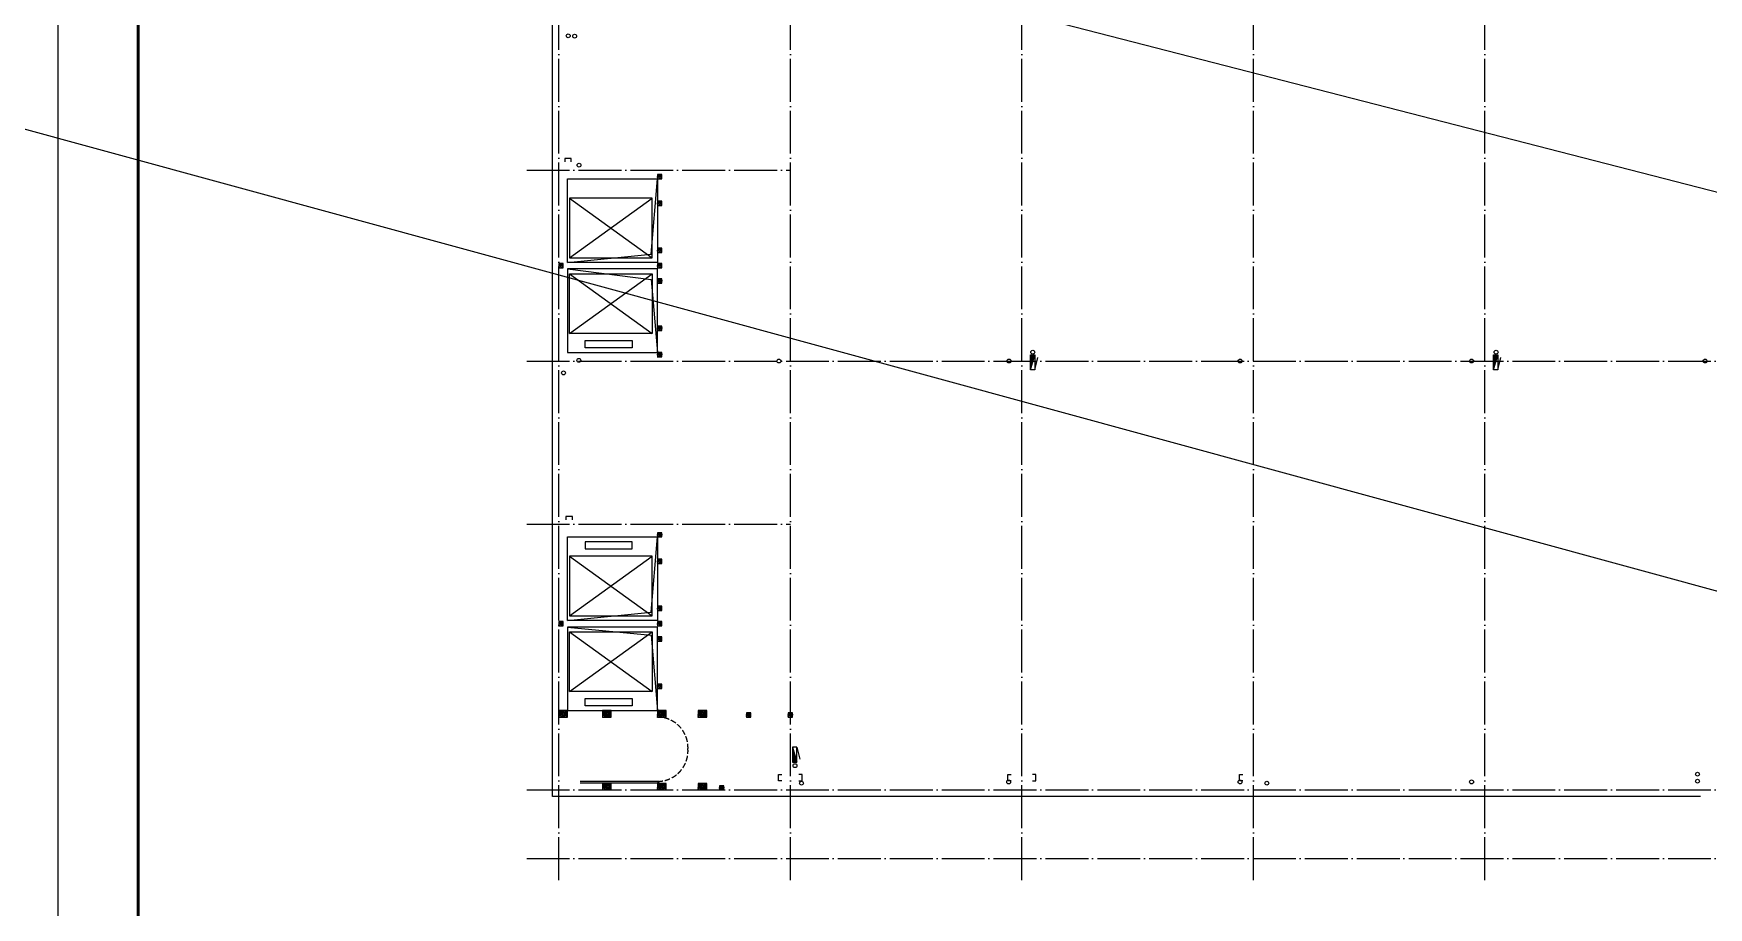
# Model space of a CAD drawing. Extents: x 6843040 to 15500510, y -6507076 to -4940511.
# Drawn here: x 8849120 to 8927249, y -5555982 to -5515223 of the extents above; entities that cross this region are included whole.
import ezdxf

# ---------------------------------------------------------------- set-up
doc = ezdxf.new("R2010")
doc.units = 0
doc.header["$LTSCALE"] = 1000
doc.header["$MEASUREMENT"] = 0
doc.linetypes.add('DASH', pattern=[0.35, 0.25, -0.1])
doc.linetypes.add('DOTE', pattern=[2.42, 2, -0.2, 0.02, -0.2])
for name, color, linetype in [('COLUMN', 10, 'Continuous'), ('DOTE', 8, 'DOTE'), ('E_LINE_4', 5, 'Continuous'), ('E_LINE_6', 11, 'Continuous'), ('EQUIP_消火栓', 7, 'Continuous'), ('EVTR', 2, 'Continuous'), ('FLOOR', 9, 'Continuous'), ('plan-1', 40, 'Continuous'), ('PUB_HATCH', 8, 'Continuous'), ('PUB_TITLE', 4, 'Continuous'), ('S_SURFACE', 6, 'Continuous'), ('STAIR', 2, 'Continuous'), ('VPIPE-消防', 1, 'Continuous'), ('VPIPE-雨水', 4, 'Continuous')]:
    doc.layers.add(name, color=color, linetype=linetype)
doc.layers.add('DIM_MODI', color=6, linetype='Continuous', plot=False)

# ---------------------------------------------------------------- blocks, each defined once
blk = doc.blocks.new('6层构造柱0911')
at = {"layer": 'PUB_HATCH'}
h = blk.add_hatch(dxfattribs=at)
h.set_pattern_fill('钢筋混凝土', color=256, scale=25, angle=90, style=0)
h.set_pattern_definition([(134.999998, (-1437775.3, 570144.783), (-44.194175, -44.194172), []), (140, (-1437775.3, 570144.78), (15.68804, 179.315045), [18.75, -206.25]), (85, (-1437775.3, 570144.78), (-188.048035, -34.68783), [15, -165]), (190.4514, (-1437774, 570159.73), (-172.35988, 144.62735), [15.93505, -175.28553]), (136.1842, (-1437825.3, 570144.78), (41.37976, 266.81026), [28.125, -309.375]), (186.6356, (-1437821.85, 570167.02), (-243.52946, 233.66568), [23.90257, -262.92825]), (81.1842, (-1437825.3, 570144.78), (-243.52964, 233.6655), [22.5, -247.5]), (111, (-1437812.8, 570169.78), (100.65473, 149.22676), [18.75, -206.25]), (56, (-1437812.8, 570169.78), (-181.28751, 60.82884), [15, -165]), (161.4514, (-1437804.41, 570182.22), (-80.63262, 210.05566), [15.93505, -175.28553]), (127.499998, (-1437775.3, 570144.78), (-83.223463, 3.039967), [0, -163, 0, -167.5, 0, -165.625]), (97.499998, (-1437775.3, 570144.78), (-98.602926, 65.767388), [0, -95.5, 0, -159.25, 0, -63.125]), (57.499998, (-1437775.3, 570089.03), (5.638722, 133.455609), [0, -62.5, 0, -195, 0, -258.75]), (47.499998, (-1437775.3, 570064.03), (-25.02624, 145.796543), [0, -81.25, 0, -129.5, 0, -183.75])])
edge = h.paths.add_edge_path()
edge.add_line((-1131359, 837626), (-1131559, 837626))
edge.add_line((-1131359, 837626), (-1131359, 837826))
edge.add_line((-1131359, 837826), (-1131559, 837826))
edge.add_line((-1131559, 837826), (-1131559, 837626))
h = blk.add_hatch(dxfattribs=at)
h.set_pattern_fill('钢筋混凝土', color=256, scale=25, angle=90, style=0)
h.set_pattern_definition([(134.999998, (-1437775.3, 568909.783), (-44.194175, -44.194172), []), (140, (-1437775.3, 568909.78), (15.68804, 179.315045), [18.75, -206.25]), (85, (-1437775.3, 568909.78), (-188.048035, -34.68783), [15, -165]), (190.4514, (-1437774, 568924.73), (-172.35988, 144.62735), [15.93505, -175.28553]), (136.1842, (-1437825.3, 568909.78), (41.37976, 266.81026), [28.125, -309.375]), (186.6356, (-1437821.85, 568932.02), (-243.52946, 233.66568), [23.90257, -262.92825]), (81.1842, (-1437825.3, 568909.78), (-243.52964, 233.6655), [22.5, -247.5]), (111, (-1437812.8, 568934.78), (100.65473, 149.22676), [18.75, -206.25]), (56, (-1437812.8, 568934.78), (-181.28751, 60.82884), [15, -165]), (161.4514, (-1437804.41, 568947.22), (-80.63262, 210.05566), [15.93505, -175.28553]), (127.499998, (-1437775.3, 568909.78), (-83.223463, 3.039967), [0, -163, 0, -167.5, 0, -165.625]), (97.499998, (-1437775.3, 568909.78), (-98.602926, 65.767388), [0, -95.5, 0, -159.25, 0, -63.125]), (57.499998, (-1437775.3, 568854.03), (5.638722, 133.455609), [0, -62.5, 0, -195, 0, -258.75]), (47.499998, (-1437775.3, 568829.03), (-25.02624, 145.796543), [0, -81.25, 0, -129.5, 0, -183.75])])
edge = h.paths.add_edge_path()
edge.add_line((-1131359, 836391), (-1131559, 836391))
edge.add_line((-1131359, 836391), (-1131359, 836591))
edge.add_line((-1131359, 836591), (-1131559, 836591))
edge.add_line((-1131559, 836591), (-1131559, 836391))
h = blk.add_hatch(dxfattribs=at)
h.set_pattern_fill('钢筋混凝土', color=256, scale=25, angle=90, style=0)
h.set_pattern_definition([(134.999998, (-1442375.3, 565994.783), (-44.194175, -44.194172), []), (140, (-1442375.3, 565994.78), (15.68804, 179.315045), [18.75, -206.25]), (85, (-1442375.3, 565994.78), (-188.048035, -34.68783), [15, -165]), (190.4514, (-1442374, 566009.73), (-172.35988, 144.62735), [15.93505, -175.28553]), (136.1842, (-1442425.3, 565994.78), (41.37976, 266.81026), [28.125, -309.375]), (186.6356, (-1442421.85, 566017.02), (-243.52946, 233.66568), [23.90257, -262.92825]), (81.1842, (-1442425.3, 565994.78), (-243.52964, 233.6655), [22.5, -247.5]), (111, (-1442412.8, 566019.78), (100.65473, 149.22676), [18.75, -206.25]), (56, (-1442412.8, 566019.78), (-181.28751, 60.82884), [15, -165]), (161.4514, (-1442404.41, 566032.22), (-80.63262, 210.05566), [15.93505, -175.28553]), (127.499998, (-1442375.3, 565994.78), (-83.223463, 3.039967), [0, -163, 0, -167.5, 0, -165.625]), (97.499998, (-1442375.3, 565994.78), (-98.602926, 65.767388), [0, -95.5, 0, -159.25, 0, -63.125]), (57.499998, (-1442375.3, 565939.03), (5.638722, 133.455609), [0, -62.5, 0, -195, 0, -258.75]), (47.499998, (-1442375.3, 565914.03), (-25.02624, 145.796543), [0, -81.25, 0, -129.5, 0, -183.75])])
edge = h.paths.add_edge_path()
edge.add_line((-1135959, 833476), (-1136159, 833476))
edge.add_line((-1135959, 833476), (-1135959, 833676))
edge.add_line((-1135959, 833676), (-1136159, 833676))
edge.add_line((-1136159, 833676), (-1136159, 833476))
h = blk.add_hatch(dxfattribs=at)
h.set_pattern_fill('钢筋混凝土', color=256, scale=25, angle=90, style=0)
h.set_pattern_definition([(134.999998, (-1437775.3, 566709.783), (-44.194175, -44.194172), []), (140, (-1437775.3, 566709.78), (15.68804, 179.315045), [18.75, -206.25]), (85, (-1437775.3, 566709.78), (-188.048035, -34.68783), [15, -165]), (190.4514, (-1437774, 566724.73), (-172.35988, 144.62735), [15.93505, -175.28553]), (136.1842, (-1437825.3, 566709.78), (41.37976, 266.81026), [28.125, -309.375]), (186.6356, (-1437821.85, 566732.02), (-243.52946, 233.66568), [23.90257, -262.92825]), (81.1842, (-1437825.3, 566709.78), (-243.52964, 233.6655), [22.5, -247.5]), (111, (-1437812.8, 566734.78), (100.65473, 149.22676), [18.75, -206.25]), (56, (-1437812.8, 566734.78), (-181.28751, 60.82884), [15, -165]), (161.4514, (-1437804.42, 566747.22), (-80.63262, 210.05566), [15.93505, -175.28553]), (127.499998, (-1437775.3, 566709.78), (-83.223463, 3.039967), [0, -163, 0, -167.5, 0, -165.625]), (97.499998, (-1437775.3, 566709.78), (-98.602926, 65.767388), [0, -95.5, 0, -159.25, 0, -63.125]), (57.499998, (-1437775.3, 566654.03), (5.638722, 133.455609), [0, -62.5, 0, -195, 0, -258.75]), (47.499998, (-1437775.3, 566629.03), (-25.02624, 145.796543), [0, -81.25, 0, -129.5, 0, -183.75])])
edge = h.paths.add_edge_path()
edge.add_line((-1131359, 834191), (-1131559, 834191))
edge.add_line((-1131359, 834191), (-1131359, 834391))
edge.add_line((-1131359, 834391), (-1131559, 834391))
edge.add_line((-1131559, 834391), (-1131559, 834191))
h = blk.add_hatch(dxfattribs=at)
h.set_pattern_fill('钢筋混凝土', color=256, scale=25, angle=90, style=0)
h.set_pattern_definition([(134.999998, (-1437775.3, 565994.783), (-44.194175, -44.194172), []), (140, (-1437775.3, 565994.78), (15.68804, 179.315045), [18.75, -206.25]), (85, (-1437775.3, 565994.78), (-188.048035, -34.68783), [15, -165]), (190.4514, (-1437774, 566009.73), (-172.35988, 144.62735), [15.93505, -175.28553]), (136.1842, (-1437825.3, 565994.78), (41.37976, 266.81026), [28.125, -309.375]), (186.6356, (-1437821.85, 566017.02), (-243.52946, 233.66568), [23.90257, -262.92825]), (81.1842, (-1437825.3, 565994.78), (-243.52964, 233.6655), [22.5, -247.5]), (111, (-1437812.8, 566019.78), (100.65473, 149.22676), [18.75, -206.25]), (56, (-1437812.8, 566019.78), (-181.28751, 60.82884), [15, -165]), (161.4514, (-1437804.41, 566032.22), (-80.63262, 210.05566), [15.93505, -175.28553]), (127.499998, (-1437775.3, 565994.78), (-83.223463, 3.039967), [0, -163, 0, -167.5, 0, -165.625]), (97.499998, (-1437775.3, 565994.78), (-98.602926, 65.767388), [0, -95.5, 0, -159.25, 0, -63.125]), (57.499998, (-1437775.3, 565939.03), (5.638722, 133.455609), [0, -62.5, 0, -195, 0, -258.75]), (47.499998, (-1437775.3, 565914.03), (-25.02624, 145.796543), [0, -81.25, 0, -129.5, 0, -183.75])])
edge = h.paths.add_edge_path()
edge.add_line((-1131359, 833476), (-1131559, 833476))
edge.add_line((-1131359, 833476), (-1131359, 833676))
edge.add_line((-1131359, 833676), (-1131559, 833676))
edge.add_line((-1131559, 833676), (-1131559, 833476))
h = blk.add_hatch(dxfattribs=at)
h.set_pattern_fill('钢筋混凝土', color=256, scale=25, angle=90, style=0)
h.set_pattern_definition([(134.999998, (-1437775.3, 565279.783), (-44.194175, -44.194172), []), (140, (-1437775.3, 565279.78), (15.68804, 179.315045), [18.75, -206.25]), (85, (-1437775.3, 565279.78), (-188.048035, -34.68783), [15, -165]), (190.4514, (-1437774, 565294.73), (-172.35988, 144.62735), [15.93505, -175.28553]), (136.1842, (-1437825.3, 565279.78), (41.37976, 266.81026), [28.125, -309.375]), (186.6356, (-1437821.85, 565302.02), (-243.52946, 233.66568), [23.90257, -262.92825]), (81.1842, (-1437825.3, 565279.78), (-243.52964, 233.6655), [22.5, -247.5]), (111, (-1437812.8, 565304.78), (100.65473, 149.22676), [18.75, -206.25]), (56, (-1437812.8, 565304.78), (-181.28751, 60.82884), [15, -165]), (161.4514, (-1437804.41, 565317.22), (-80.63262, 210.05566), [15.93505, -175.28553]), (127.499998, (-1437775.3, 565279.78), (-83.223463, 3.039967), [0, -163, 0, -167.5, 0, -165.625]), (97.499998, (-1437775.3, 565279.78), (-98.602926, 65.767388), [0, -95.5, 0, -159.25, 0, -63.125]), (57.499998, (-1437775.3, 565224.03), (5.638722, 133.455609), [0, -62.5, 0, -195, 0, -258.75]), (47.499998, (-1437775.3, 565199.03), (-25.02624, 145.796543), [0, -81.25, 0, -129.5, 0, -183.75])])
edge = h.paths.add_edge_path()
edge.add_line((-1131359, 832761), (-1131559, 832761))
edge.add_line((-1131359, 832761), (-1131359, 832961))
edge.add_line((-1131359, 832961), (-1131559, 832961))
edge.add_line((-1131559, 832961), (-1131559, 832761))
h = blk.add_hatch(dxfattribs=at)
h.set_pattern_fill('钢筋混凝土', color=256, scale=25, angle=90, style=0)
h.set_pattern_definition([(134.999998, (-1437775.3, 563079.783), (-44.194175, -44.194172), []), (140, (-1437775.3, 563079.78), (15.68804, 179.315045), [18.75, -206.25]), (85, (-1437775.3, 563079.78), (-188.048035, -34.68783), [15, -165]), (190.4514, (-1437774, 563094.73), (-172.35988, 144.62735), [15.93505, -175.28553]), (136.1842, (-1437825.3, 563079.78), (41.37976, 266.81026), [28.125, -309.375]), (186.6356, (-1437821.85, 563102.02), (-243.52946, 233.66568), [23.90257, -262.92825]), (81.1842, (-1437825.3, 563079.78), (-243.52964, 233.6655), [22.5, -247.5]), (111, (-1437812.8, 563104.78), (100.65473, 149.22676), [18.75, -206.25]), (56, (-1437812.8, 563104.78), (-181.28751, 60.82884), [15, -165]), (161.4514, (-1437804.42, 563117.22), (-80.63262, 210.05566), [15.93505, -175.28553]), (127.499998, (-1437775.3, 563079.78), (-83.223463, 3.039967), [0, -163, 0, -167.5, 0, -165.625]), (97.499998, (-1437775.3, 563079.78), (-98.602926, 65.767388), [0, -95.5, 0, -159.25, 0, -63.125]), (57.499998, (-1437775.3, 563024.03), (5.638722, 133.455609), [0, -62.5, 0, -195, 0, -258.75]), (47.499998, (-1437775.3, 562999.03), (-25.02624, 145.796543), [0, -81.25, 0, -129.5, 0, -183.75])])
edge = h.paths.add_edge_path()
edge.add_line((-1131359, 830561), (-1131559, 830561))
edge.add_line((-1131359, 830561), (-1131359, 830761))
edge.add_line((-1131359, 830761), (-1131559, 830761))
edge.add_line((-1131559, 830761), (-1131559, 830561))
h = blk.add_hatch(dxfattribs=at)
h.set_pattern_fill('钢筋混凝土', color=256, scale=25, angle=90, style=0)
h.set_pattern_definition([(134.999998, (-1437775.3, 561844.783), (-44.194175, -44.194172), []), (140, (-1437775.3, 561844.78), (15.68804, 179.315045), [18.75, -206.25]), (85, (-1437775.3, 561844.78), (-188.048035, -34.68783), [15, -165]), (190.4514, (-1437774, 561859.73), (-172.35988, 144.62735), [15.93505, -175.28553]), (136.1842, (-1437825.3, 561844.78), (41.37976, 266.81026), [28.125, -309.375]), (186.6356, (-1437821.85, 561867.02), (-243.52946, 233.66568), [23.90257, -262.92825]), (81.1842, (-1437825.3, 561844.78), (-243.52964, 233.6655), [22.5, -247.5]), (111, (-1437812.8, 561869.78), (100.65473, 149.22676), [18.75, -206.25]), (56, (-1437812.8, 561869.78), (-181.28751, 60.82884), [15, -165]), (161.4514, (-1437804.42, 561882.22), (-80.63262, 210.05566), [15.93505, -175.28553]), (127.499998, (-1437775.3, 561844.78), (-83.223463, 3.039967), [0, -163, 0, -167.5, 0, -165.625]), (97.499998, (-1437775.3, 561844.78), (-98.602926, 65.767388), [0, -95.5, 0, -159.25, 0, -63.125]), (57.499998, (-1437775.3, 561789.03), (5.638722, 133.455609), [0, -62.5, 0, -195, 0, -258.75]), (47.499998, (-1437775.3, 561764.03), (-25.02624, 145.796543), [0, -81.25, 0, -129.5, 0, -183.75])])
edge = h.paths.add_edge_path()
edge.add_line((-1131359, 829326), (-1131559, 829326))
edge.add_line((-1131359, 829326), (-1131359, 829526))
edge.add_line((-1131359, 829526), (-1131559, 829526))
edge.add_line((-1131559, 829526), (-1131559, 829326))
h = blk.add_hatch(dxfattribs=at)
h.set_pattern_fill('钢筋混凝土', color=256, scale=25, angle=90, style=0)
h.set_pattern_definition([(134.999998, (-1437775.3, 553444.783), (-44.194175, -44.194172), []), (140, (-1437775.3, 553444.78), (15.68804, 179.315045), [18.75, -206.25]), (85, (-1437775.3, 553444.78), (-188.048035, -34.68783), [15, -165]), (190.4514, (-1437774, 553459.73), (-172.35988, 144.62735), [15.93505, -175.28553]), (136.1842, (-1437825.3, 553444.78), (41.37976, 266.81026), [28.125, -309.375]), (186.6356, (-1437821.85, 553467.02), (-243.52946, 233.66568), [23.90257, -262.92825]), (81.1842, (-1437825.3, 553444.78), (-243.52964, 233.6655), [22.5, -247.5]), (111, (-1437812.8, 553469.78), (100.65473, 149.22676), [18.75, -206.25]), (56, (-1437812.8, 553469.78), (-181.28751, 60.82884), [15, -165]), (161.4514, (-1437804.41, 553482.22), (-80.63262, 210.05566), [15.93505, -175.28553]), (127.499998, (-1437775.3, 553444.78), (-83.223463, 3.039967), [0, -163, 0, -167.5, 0, -165.625]), (97.499998, (-1437775.3, 553444.78), (-98.602926, 65.767388), [0, -95.5, 0, -159.25, 0, -63.125]), (57.499998, (-1437775.3, 553389.03), (5.638722, 133.455609), [0, -62.5, 0, -195, 0, -258.75]), (47.499998, (-1437775.3, 553364.03), (-25.02624, 145.796543), [0, -81.25, 0, -129.5, 0, -183.75])])
edge = h.paths.add_edge_path()
edge.add_line((-1131359, 820926), (-1131559, 820926))
edge.add_line((-1131359, 820926), (-1131359, 821126))
edge.add_line((-1131359, 821126), (-1131559, 821126))
edge.add_line((-1131559, 821126), (-1131559, 820926))
h = blk.add_hatch(dxfattribs=at)
h.set_pattern_fill('钢筋混凝土', color=256, scale=25, angle=90, style=0)
h.set_pattern_definition([(134.999998, (-1437775.3, 552209.783), (-44.194175, -44.194172), []), (140, (-1437775.3, 552209.78), (15.68804, 179.315045), [18.75, -206.25]), (85, (-1437775.3, 552209.78), (-188.048035, -34.68783), [15, -165]), (190.4514, (-1437774, 552224.73), (-172.35988, 144.62735), [15.93505, -175.28553]), (136.1842, (-1437825.3, 552209.78), (41.37976, 266.81026), [28.125, -309.375]), (186.6356, (-1437821.85, 552232.02), (-243.52946, 233.66568), [23.90257, -262.92825]), (81.1842, (-1437825.3, 552209.78), (-243.52964, 233.6655), [22.5, -247.5]), (111, (-1437812.8, 552234.78), (100.65473, 149.22676), [18.75, -206.25]), (56, (-1437812.8, 552234.78), (-181.28751, 60.82884), [15, -165]), (161.4514, (-1437804.41, 552247.22), (-80.63262, 210.05566), [15.93505, -175.28553]), (127.499998, (-1437775.3, 552209.78), (-83.223463, 3.039967), [0, -163, 0, -167.5, 0, -165.625]), (97.499998, (-1437775.3, 552209.78), (-98.602926, 65.767388), [0, -95.5, 0, -159.25, 0, -63.125]), (57.499998, (-1437775.3, 552154.03), (5.638722, 133.455609), [0, -62.5, 0, -195, 0, -258.75]), (47.499998, (-1437775.3, 552129.03), (-25.02624, 145.796543), [0, -81.25, 0, -129.5, 0, -183.75])])
edge = h.paths.add_edge_path()
edge.add_line((-1131359, 819691), (-1131559, 819691))
edge.add_line((-1131359, 819691), (-1131359, 819891))
edge.add_line((-1131359, 819891), (-1131559, 819891))
edge.add_line((-1131559, 819891), (-1131559, 819691))
h = blk.add_hatch(dxfattribs=at)
h.set_pattern_fill('钢筋混凝土', color=256, scale=25, angle=90, style=0)
h.set_pattern_definition([(134.999998, (-1437775.3, 550009.783), (-44.194175, -44.194172), []), (140, (-1437775.3, 550009.78), (15.68804, 179.315045), [18.75, -206.25]), (85, (-1437775.3, 550009.78), (-188.048035, -34.68783), [15, -165]), (190.4514, (-1437774, 550024.73), (-172.35988, 144.62735), [15.93505, -175.28553]), (136.1842, (-1437825.3, 550009.78), (41.37976, 266.81026), [28.125, -309.375]), (186.6356, (-1437821.85, 550032.02), (-243.52946, 233.66568), [23.90257, -262.92825]), (81.1842, (-1437825.3, 550009.78), (-243.52964, 233.6655), [22.5, -247.5]), (111, (-1437812.8, 550034.78), (100.65473, 149.22676), [18.75, -206.25]), (56, (-1437812.8, 550034.78), (-181.28751, 60.82884), [15, -165]), (161.4514, (-1437804.42, 550047.22), (-80.63262, 210.05566), [15.93505, -175.28553]), (127.499998, (-1437775.3, 550009.78), (-83.223463, 3.039967), [0, -163, 0, -167.5, 0, -165.625]), (97.499998, (-1437775.3, 550009.78), (-98.602926, 65.767388), [0, -95.5, 0, -159.25, 0, -63.125]), (57.499998, (-1437775.3, 549954.03), (5.638722, 133.455609), [0, -62.5, 0, -195, 0, -258.75]), (47.499998, (-1437775.3, 549929.03), (-25.02624, 145.796543), [0, -81.25, 0, -129.5, 0, -183.75])])
edge = h.paths.add_edge_path()
edge.add_line((-1131359, 817491), (-1131559, 817491))
edge.add_line((-1131359, 817491), (-1131359, 817691))
edge.add_line((-1131359, 817691), (-1131559, 817691))
edge.add_line((-1131559, 817691), (-1131559, 817491))
h = blk.add_hatch(dxfattribs=at)
h.set_pattern_fill('钢筋混凝土', color=256, scale=25, angle=90, style=0)
h.set_pattern_definition([(134.999998, (-1442375.3, 549294.783), (-44.194175, -44.194172), []), (140, (-1442375.3, 549294.78), (15.68804, 179.315045), [18.75, -206.25]), (85, (-1442375.3, 549294.78), (-188.048035, -34.68783), [15, -165]), (190.4514, (-1442374, 549309.73), (-172.35988, 144.62735), [15.93505, -175.28553]), (136.1842, (-1442425.3, 549294.78), (41.37976, 266.81026), [28.125, -309.375]), (186.6356, (-1442421.85, 549317.02), (-243.52946, 233.66568), [23.90257, -262.92825]), (81.1842, (-1442425.3, 549294.78), (-243.52964, 233.6655), [22.5, -247.5]), (111, (-1442412.8, 549319.78), (100.65473, 149.22676), [18.75, -206.25]), (56, (-1442412.8, 549319.78), (-181.28751, 60.82884), [15, -165]), (161.4514, (-1442404.41, 549332.22), (-80.63262, 210.05566), [15.93505, -175.28553]), (127.499998, (-1442375.3, 549294.78), (-83.223463, 3.039967), [0, -163, 0, -167.5, 0, -165.625]), (97.499998, (-1442375.3, 549294.78), (-98.602926, 65.767388), [0, -95.5, 0, -159.25, 0, -63.125]), (57.499998, (-1442375.3, 549239.03), (5.638722, 133.455609), [0, -62.5, 0, -195, 0, -258.75]), (47.499998, (-1442375.3, 549214.03), (-25.02624, 145.796543), [0, -81.25, 0, -129.5, 0, -183.75])])
edge = h.paths.add_edge_path()
edge.add_line((-1135959, 816776), (-1136159, 816776))
edge.add_line((-1135959, 816776), (-1135959, 816976))
edge.add_line((-1135959, 816976), (-1136159, 816976))
edge.add_line((-1136159, 816976), (-1136159, 816776))
h = blk.add_hatch(dxfattribs=at)
h.set_pattern_fill('钢筋混凝土', color=256, scale=25, angle=90, style=0)
h.set_pattern_definition([(134.999998, (-1437775.3, 549294.783), (-44.194175, -44.194172), []), (140, (-1437775.3, 549294.78), (15.68804, 179.315045), [18.75, -206.25]), (85, (-1437775.3, 549294.78), (-188.048035, -34.68783), [15, -165]), (190.4514, (-1437774, 549309.73), (-172.35988, 144.62735), [15.93505, -175.28553]), (136.1842, (-1437825.3, 549294.78), (41.37976, 266.81026), [28.125, -309.375]), (186.6356, (-1437821.85, 549317.02), (-243.52946, 233.66568), [23.90257, -262.92825]), (81.1842, (-1437825.3, 549294.78), (-243.52964, 233.6655), [22.5, -247.5]), (111, (-1437812.8, 549319.78), (100.65473, 149.22676), [18.75, -206.25]), (56, (-1437812.8, 549319.78), (-181.28751, 60.82884), [15, -165]), (161.4514, (-1437804.41, 549332.22), (-80.63262, 210.05566), [15.93505, -175.28553]), (127.499998, (-1437775.3, 549294.78), (-83.223463, 3.039967), [0, -163, 0, -167.5, 0, -165.625]), (97.499998, (-1437775.3, 549294.78), (-98.602926, 65.767388), [0, -95.5, 0, -159.25, 0, -63.125]), (57.499998, (-1437775.3, 549239.03), (5.638722, 133.455609), [0, -62.5, 0, -195, 0, -258.75]), (47.499998, (-1437775.3, 549214.03), (-25.02624, 145.796543), [0, -81.25, 0, -129.5, 0, -183.75])])
edge = h.paths.add_edge_path()
edge.add_line((-1131359, 816776), (-1131559, 816776))
edge.add_line((-1131359, 816776), (-1131359, 816976))
edge.add_line((-1131359, 816976), (-1131559, 816976))
edge.add_line((-1131559, 816976), (-1131559, 816776))
h = blk.add_hatch(dxfattribs=at)
h.set_pattern_fill('钢筋混凝土', color=256, scale=25, angle=90, style=0)
h.set_pattern_definition([(134.999998, (-1437775.3, 548579.783), (-44.194175, -44.194172), []), (140, (-1437775.3, 548579.78), (15.68804, 179.315045), [18.75, -206.25]), (85, (-1437775.3, 548579.78), (-188.048035, -34.68783), [15, -165]), (190.4514, (-1437774, 548594.73), (-172.35988, 144.62735), [15.93505, -175.28553]), (136.1842, (-1437825.3, 548579.78), (41.37976, 266.81026), [28.125, -309.375]), (186.6356, (-1437821.85, 548602.02), (-243.52946, 233.66568), [23.90257, -262.92825]), (81.1842, (-1437825.3, 548579.78), (-243.52964, 233.6655), [22.5, -247.5]), (111, (-1437812.8, 548604.78), (100.65473, 149.22676), [18.75, -206.25]), (56, (-1437812.8, 548604.78), (-181.28751, 60.82884), [15, -165]), (161.4514, (-1437804.41, 548617.22), (-80.63262, 210.05566), [15.93505, -175.28553]), (127.499998, (-1437775.3, 548579.78), (-83.223463, 3.039967), [0, -163, 0, -167.5, 0, -165.625]), (97.499998, (-1437775.3, 548579.78), (-98.602926, 65.767388), [0, -95.5, 0, -159.25, 0, -63.125]), (57.499998, (-1437775.3, 548524.03), (5.638722, 133.455609), [0, -62.5, 0, -195, 0, -258.75]), (47.499998, (-1437775.3, 548499.03), (-25.02624, 145.796543), [0, -81.25, 0, -129.5, 0, -183.75])])
edge = h.paths.add_edge_path()
edge.add_line((-1131359, 816061), (-1131559, 816061))
edge.add_line((-1131359, 816061), (-1131359, 816261))
edge.add_line((-1131359, 816261), (-1131559, 816261))
edge.add_line((-1131559, 816261), (-1131559, 816061))
h = blk.add_hatch(dxfattribs=at)
h.set_pattern_fill('钢筋混凝土', color=256, scale=25, angle=90, style=0)
h.set_pattern_definition([(134.999998, (-1437775.3, 546379.783), (-44.194175, -44.194172), []), (140, (-1437775.3, 546379.78), (15.68804, 179.315045), [18.75, -206.25]), (85, (-1437775.3, 546379.78), (-188.048035, -34.68783), [15, -165]), (190.4514, (-1437774, 546394.73), (-172.35988, 144.62735), [15.93505, -175.28553]), (136.1842, (-1437825.3, 546379.78), (41.37976, 266.81026), [28.125, -309.375]), (186.6356, (-1437821.85, 546402.02), (-243.52946, 233.66568), [23.90257, -262.92825]), (81.1842, (-1437825.3, 546379.78), (-243.52964, 233.6655), [22.5, -247.5]), (111, (-1437812.8, 546404.78), (100.65473, 149.22676), [18.75, -206.25]), (56, (-1437812.8, 546404.78), (-181.28751, 60.82884), [15, -165]), (161.4514, (-1437804.42, 546417.22), (-80.63262, 210.05566), [15.93505, -175.28553]), (127.499998, (-1437775.3, 546379.78), (-83.223463, 3.039967), [0, -163, 0, -167.5, 0, -165.625]), (97.499998, (-1437775.3, 546379.78), (-98.602926, 65.767388), [0, -95.5, 0, -159.25, 0, -63.125]), (57.499998, (-1437775.3, 546324.03), (5.638722, 133.455609), [0, -62.5, 0, -195, 0, -258.75]), (47.499998, (-1437775.3, 546299.03), (-25.02624, 145.796543), [0, -81.25, 0, -129.5, 0, -183.75])])
edge = h.paths.add_edge_path()
edge.add_line((-1131359, 813861), (-1131559, 813861))
edge.add_line((-1131359, 813861), (-1131359, 814061))
edge.add_line((-1131359, 814061), (-1131559, 814061))
edge.add_line((-1131559, 814061), (-1131559, 813861))
h = blk.add_hatch(dxfattribs=at)
h.set_pattern_fill('钢筋混凝土', color=256, scale=25, angle=90, style=0)
h.set_pattern_definition([(134.999998, (-1442375.3, 545044.78), (-44.194175, -44.194172), []), (140, (-1442375.3, 545044.78), (15.68804, 179.315045), [18.75, -206.25]), (85, (-1442375.3, 545044.78), (-188.048035, -34.68783), [15, -165]), (190.4514, (-1442374, 545059.73), (-172.35988, 144.62735), [15.93505, -175.28553]), (136.1842, (-1442425.3, 545044.78), (41.37976, 266.81026), [28.125, -309.375]), (186.6356, (-1442421.85, 545067.02), (-243.52946, 233.66568), [23.90257, -262.92825]), (81.1842, (-1442425.3, 545044.78), (-243.52964, 233.6655), [22.5, -247.5]), (111, (-1442412.8, 545069.78), (100.65473, 149.22676), [18.75, -206.25]), (56, (-1442412.8, 545069.78), (-181.28751, 60.82884), [15, -165]), (161.4514, (-1442404.42, 545082.22), (-80.63262, 210.05566), [15.93505, -175.28553]), (127.499998, (-1442375.3, 545044.78), (-83.223463, 3.039967), [0, -163, 0, -167.5, 0, -165.625]), (97.499998, (-1442375.3, 545044.78), (-98.602926, 65.767388), [0, -95.5, 0, -159.25, 0, -63.125]), (57.499998, (-1442375.3, 544989.03), (5.638722, 133.455609), [0, -62.5, 0, -195, 0, -258.75]), (47.499998, (-1442375.3, 544964.03), (-25.02624, 145.796543), [0, -81.25, 0, -129.5, 0, -183.75])])
edge = h.paths.add_edge_path()
edge.add_line((-1135759, 812526), (-1136159, 812526))
edge.add_line((-1135759, 812526), (-1135759, 812826))
edge.add_line((-1135759, 812826), (-1136159, 812826))
edge.add_line((-1136159, 812826), (-1136159, 812526))
h = blk.add_hatch(dxfattribs=at)
h.set_pattern_fill('钢筋混凝土', color=256, scale=25, angle=90, style=0)
h.set_pattern_definition([(134.999998, (-1440335.3, 545044.78), (-44.194175, -44.194172), []), (140, (-1440335.3, 545044.78), (15.68804, 179.315045), [18.75, -206.25]), (85, (-1440335.3, 545044.78), (-188.048035, -34.68783), [15, -165]), (190.4514, (-1440334, 545059.73), (-172.35988, 144.62735), [15.93505, -175.28553]), (136.1842, (-1440385.3, 545044.78), (41.37976, 266.81026), [28.125, -309.375]), (186.6356, (-1440381.85, 545067.02), (-243.52946, 233.66568), [23.90257, -262.92825]), (81.1842, (-1440385.3, 545044.78), (-243.52964, 233.6655), [22.5, -247.5]), (111, (-1440372.8, 545069.78), (100.65473, 149.22676), [18.75, -206.25]), (56, (-1440372.8, 545069.78), (-181.28751, 60.82884), [15, -165]), (161.4514, (-1440364.42, 545082.22), (-80.63262, 210.05566), [15.93505, -175.28553]), (127.499998, (-1440335.3, 545044.78), (-83.223463, 3.039967), [0, -163, 0, -167.5, 0, -165.625]), (97.499998, (-1440335.3, 545044.78), (-98.602926, 65.767388), [0, -95.5, 0, -159.25, 0, -63.125]), (57.499998, (-1440335.3, 544989.03), (5.638722, 133.455609), [0, -62.5, 0, -195, 0, -258.75]), (47.499998, (-1440335.3, 544964.03), (-25.02624, 145.796543), [0, -81.25, 0, -129.5, 0, -183.75])])
edge = h.paths.add_edge_path()
edge.add_line((-1133719, 812526), (-1134119, 812526))
edge.add_line((-1133719, 812526), (-1133719, 812826))
edge.add_line((-1133719, 812826), (-1134119, 812826))
edge.add_line((-1134119, 812826), (-1134119, 812526))
h = blk.add_hatch(dxfattribs=at)
h.set_pattern_fill('钢筋混凝土', color=256, scale=25, angle=90, style=0)
h.set_pattern_definition([(134.999998, (-1437775.3, 545044.78), (-44.194175, -44.194172), []), (140, (-1437775.3, 545044.78), (15.68804, 179.315045), [18.75, -206.25]), (85, (-1437775.3, 545044.78), (-188.048035, -34.68783), [15, -165]), (190.4514, (-1437774, 545059.73), (-172.35988, 144.62735), [15.93505, -175.28553]), (136.1842, (-1437825.3, 545044.78), (41.37976, 266.81026), [28.125, -309.375]), (186.6356, (-1437821.85, 545067.02), (-243.52946, 233.66568), [23.90257, -262.92825]), (81.1842, (-1437825.3, 545044.78), (-243.52964, 233.6655), [22.5, -247.5]), (111, (-1437812.8, 545069.78), (100.65473, 149.22676), [18.75, -206.25]), (56, (-1437812.8, 545069.78), (-181.28751, 60.82884), [15, -165]), (161.4514, (-1437804.42, 545082.22), (-80.63262, 210.05566), [15.93505, -175.28553]), (127.499998, (-1437775.3, 545044.78), (-83.223463, 3.039967), [0, -163, 0, -167.5, 0, -165.625]), (97.499998, (-1437775.3, 545044.78), (-98.602926, 65.767388), [0, -95.5, 0, -159.25, 0, -63.125]), (57.499998, (-1437775.3, 544989.03), (5.638722, 133.455609), [0, -62.5, 0, -195, 0, -258.75]), (47.499998, (-1437775.3, 544964.03), (-25.02624, 145.796543), [0, -81.25, 0, -129.5, 0, -183.75])])
edge = h.paths.add_edge_path()
edge.add_line((-1131159, 812526), (-1131559, 812526))
edge.add_line((-1131159, 812526), (-1131159, 812826))
edge.add_line((-1131159, 812826), (-1131559, 812826))
edge.add_line((-1131559, 812826), (-1131559, 812526))
h = blk.add_hatch(dxfattribs=at)
h.set_pattern_fill('钢筋混凝土', color=256, scale=25, angle=90, style=0)
h.set_pattern_definition([(134.999998, (-1435875.3, 545044.78), (-44.194175, -44.194172), []), (140, (-1435875.3, 545044.78), (15.68804, 179.315045), [18.75, -206.25]), (85, (-1435875.3, 545044.78), (-188.048035, -34.68783), [15, -165]), (190.4514, (-1435874, 545059.73), (-172.35988, 144.62735), [15.93505, -175.28553]), (136.1842, (-1435925.3, 545044.78), (41.37976, 266.81026), [28.125, -309.375]), (186.6356, (-1435921.85, 545067.02), (-243.52946, 233.66568), [23.90257, -262.92825]), (81.1842, (-1435925.3, 545044.78), (-243.52964, 233.6655), [22.5, -247.5]), (111, (-1435912.8, 545069.78), (100.65473, 149.22676), [18.75, -206.25]), (56, (-1435912.8, 545069.78), (-181.28751, 60.82884), [15, -165]), (161.4514, (-1435904.42, 545082.22), (-80.63262, 210.05566), [15.93505, -175.28553]), (127.499998, (-1435875.3, 545044.78), (-83.223463, 3.039967), [0, -163, 0, -167.5, 0, -165.625]), (97.499998, (-1435875.3, 545044.78), (-98.602926, 65.767388), [0, -95.5, 0, -159.25, 0, -63.125]), (57.499998, (-1435875.3, 544989.03), (5.638722, 133.455609), [0, -62.5, 0, -195, 0, -258.75]), (47.499998, (-1435875.3, 544964.03), (-25.02624, 145.796543), [0, -81.25, 0, -129.5, 0, -183.75])])
edge = h.paths.add_edge_path()
edge.add_line((-1129259, 812526), (-1129659, 812526))
edge.add_line((-1129259, 812526), (-1129259, 812826))
edge.add_line((-1129259, 812826), (-1129659, 812826))
edge.add_line((-1129659, 812826), (-1129659, 812526))
h = blk.add_hatch(dxfattribs=at)
h.set_pattern_fill('钢筋混凝土', color=256, scale=25, angle=90, style=0)
h.set_pattern_definition([(134.999998, (-1433625.3, 545044.783), (-44.194175, -44.194172), []), (140, (-1433625.3, 545044.78), (15.68804, 179.315045), [18.75, -206.25]), (85, (-1433625.3, 545044.78), (-188.048035, -34.68783), [15, -165]), (190.4514, (-1433624, 545059.73), (-172.35988, 144.62735), [15.93505, -175.28553]), (136.1842, (-1433675.3, 545044.78), (41.37976, 266.81026), [28.125, -309.375]), (186.6356, (-1433671.85, 545067.02), (-243.52946, 233.66568), [23.90257, -262.92825]), (81.1842, (-1433675.3, 545044.78), (-243.52964, 233.6655), [22.5, -247.5]), (111, (-1433662.8, 545069.78), (100.65473, 149.22676), [18.75, -206.25]), (56, (-1433662.8, 545069.78), (-181.28751, 60.82884), [15, -165]), (161.4514, (-1433654.41, 545082.22), (-80.63262, 210.05566), [15.93505, -175.28553]), (127.499998, (-1433625.3, 545044.78), (-83.223463, 3.039967), [0, -163, 0, -167.5, 0, -165.625]), (97.499998, (-1433625.3, 545044.78), (-98.602926, 65.767388), [0, -95.5, 0, -159.25, 0, -63.125]), (57.499998, (-1433625.3, 544989.03), (5.638722, 133.455609), [0, -62.5, 0, -195, 0, -258.75]), (47.499998, (-1433625.3, 544964.03), (-25.02624, 145.796543), [0, -81.25, 0, -129.5, 0, -183.75])])
edge = h.paths.add_edge_path()
edge.add_line((-1127209, 812526), (-1127409, 812526))
edge.add_line((-1127209, 812526), (-1127209, 812726))
edge.add_line((-1127209, 812726), (-1127409, 812726))
edge.add_line((-1127409, 812726), (-1127409, 812526))
h = blk.add_hatch(dxfattribs=at)
h.set_pattern_fill('钢筋混凝土', color=256, scale=25, angle=90, style=0)
h.set_pattern_definition([(134.999998, (-1431675.3, 545044.783), (-44.194175, -44.194172), []), (140, (-1431675.3, 545044.78), (15.68804, 179.315045), [18.75, -206.25]), (85, (-1431675.3, 545044.78), (-188.048035, -34.68783), [15, -165]), (190.4514, (-1431674, 545059.73), (-172.35988, 144.62735), [15.93505, -175.28553]), (136.1842, (-1431725.3, 545044.78), (41.37976, 266.81026), [28.125, -309.375]), (186.6356, (-1431721.85, 545067.02), (-243.52946, 233.66568), [23.90257, -262.92825]), (81.1842, (-1431725.3, 545044.78), (-243.52964, 233.6655), [22.5, -247.5]), (111, (-1431712.8, 545069.78), (100.65473, 149.22676), [18.75, -206.25]), (56, (-1431712.8, 545069.78), (-181.28751, 60.82884), [15, -165]), (161.4514, (-1431704.41, 545082.22), (-80.63262, 210.05566), [15.93505, -175.28553]), (127.499998, (-1431675.3, 545044.78), (-83.223463, 3.039967), [0, -163, 0, -167.5, 0, -165.625]), (97.499998, (-1431675.3, 545044.78), (-98.602926, 65.767388), [0, -95.5, 0, -159.25, 0, -63.125]), (57.499998, (-1431675.3, 544989.03), (5.638722, 133.455609), [0, -62.5, 0, -195, 0, -258.75]), (47.499998, (-1431675.3, 544964.03), (-25.02624, 145.796543), [0, -81.25, 0, -129.5, 0, -183.75])])
edge = h.paths.add_edge_path()
edge.add_line((-1125259, 812526), (-1125459, 812526))
edge.add_line((-1125259, 812526), (-1125259, 812726))
edge.add_line((-1125259, 812726), (-1125459, 812726))
edge.add_line((-1125459, 812726), (-1125459, 812526))
h = blk.add_hatch(dxfattribs=at)
h.set_pattern_fill('钢筋混凝土', color=256, scale=25, angle=90, style=0)
h.set_pattern_definition([(134.999998, (-1440335.3, 541644.783), (-44.194175, -44.194172), []), (140, (-1440335.3, 541644.78), (15.68804, 179.315045), [18.75, -206.25]), (85, (-1440335.3, 541644.78), (-188.048035, -34.68783), [15, -165]), (190.4514, (-1440334, 541659.73), (-172.35988, 144.62735), [15.93505, -175.28553]), (136.1842, (-1440385.3, 541644.78), (41.37976, 266.81026), [28.125, -309.375]), (186.6356, (-1440381.85, 541667.02), (-243.52946, 233.66568), [23.90257, -262.92825]), (81.1842, (-1440385.3, 541644.78), (-243.52964, 233.6655), [22.5, -247.5]), (111, (-1440372.8, 541669.78), (100.65473, 149.22676), [18.75, -206.25]), (56, (-1440372.8, 541669.78), (-181.28751, 60.82884), [15, -165]), (161.4514, (-1440364.42, 541682.22), (-80.63262, 210.05566), [15.93505, -175.28553]), (127.499998, (-1440335.3, 541644.78), (-83.223463, 3.039967), [0, -163, 0, -167.5, 0, -165.625]), (97.499998, (-1440335.3, 541644.78), (-98.602926, 65.767388), [0, -95.5, 0, -159.25, 0, -63.125]), (57.499998, (-1440335.3, 541589.03), (5.638722, 133.455609), [0, -62.5, 0, -195, 0, -258.75]), (47.499998, (-1440335.3, 541564.03), (-25.02624, 145.796543), [0, -81.25, 0, -129.5, 0, -183.75])])
edge = h.paths.add_edge_path()
edge.add_line((-1133719, 809126), (-1134119, 809126))
edge.add_line((-1133719, 809126), (-1133719, 809426))
edge.add_line((-1133719, 809426), (-1134119, 809426))
edge.add_line((-1134119, 809426), (-1134119, 809126))
h = blk.add_hatch(dxfattribs=at)
h.set_pattern_fill('钢筋混凝土', color=256, scale=25, angle=90, style=0)
h.set_pattern_definition([(134.999998, (-1437775.3, 541644.783), (-44.194175, -44.194172), []), (140, (-1437775.3, 541644.78), (15.68804, 179.315045), [18.75, -206.25]), (85, (-1437775.3, 541644.78), (-188.048035, -34.68783), [15, -165]), (190.4514, (-1437774, 541659.73), (-172.35988, 144.62735), [15.93505, -175.28553]), (136.1842, (-1437825.3, 541644.78), (41.37976, 266.81026), [28.125, -309.375]), (186.6356, (-1437821.85, 541667.02), (-243.52946, 233.66568), [23.90257, -262.92825]), (81.1842, (-1437825.3, 541644.78), (-243.52964, 233.6655), [22.5, -247.5]), (111, (-1437812.8, 541669.78), (100.65473, 149.22676), [18.75, -206.25]), (56, (-1437812.8, 541669.78), (-181.28751, 60.82884), [15, -165]), (161.4514, (-1437804.42, 541682.22), (-80.63262, 210.05566), [15.93505, -175.28553]), (127.499998, (-1437775.3, 541644.78), (-83.223463, 3.039967), [0, -163, 0, -167.5, 0, -165.625]), (97.499998, (-1437775.3, 541644.78), (-98.602926, 65.767388), [0, -95.5, 0, -159.25, 0, -63.125]), (57.499998, (-1437775.3, 541589.03), (5.638722, 133.455609), [0, -62.5, 0, -195, 0, -258.75]), (47.499998, (-1437775.3, 541564.03), (-25.02624, 145.796543), [0, -81.25, 0, -129.5, 0, -183.75])])
edge = h.paths.add_edge_path()
edge.add_line((-1131159, 809126), (-1131559, 809126))
edge.add_line((-1131159, 809126), (-1131159, 809426))
edge.add_line((-1131159, 809426), (-1131559, 809426))
edge.add_line((-1131559, 809426), (-1131559, 809126))
h = blk.add_hatch(dxfattribs=at)
h.set_pattern_fill('钢筋混凝土', color=256, scale=25, angle=90, style=0)
h.set_pattern_definition([(134.999998, (-1435875.3, 541644.783), (-44.194175, -44.194172), []), (140, (-1435875.3, 541644.78), (15.68804, 179.315045), [18.75, -206.25]), (85, (-1435875.3, 541644.78), (-188.048035, -34.68783), [15, -165]), (190.4514, (-1435874, 541659.73), (-172.35988, 144.62735), [15.93505, -175.28553]), (136.1842, (-1435925.3, 541644.78), (41.37976, 266.81026), [28.125, -309.375]), (186.6356, (-1435921.85, 541667.02), (-243.52946, 233.66568), [23.90257, -262.92825]), (81.1842, (-1435925.3, 541644.78), (-243.52964, 233.6655), [22.5, -247.5]), (111, (-1435912.8, 541669.78), (100.65473, 149.22676), [18.75, -206.25]), (56, (-1435912.8, 541669.78), (-181.28751, 60.82884), [15, -165]), (161.4514, (-1435904.42, 541682.22), (-80.63262, 210.05566), [15.93505, -175.28553]), (127.499998, (-1435875.3, 541644.78), (-83.223463, 3.039967), [0, -163, 0, -167.5, 0, -165.625]), (97.499998, (-1435875.3, 541644.78), (-98.602926, 65.767388), [0, -95.5, 0, -159.25, 0, -63.125]), (57.499998, (-1435875.3, 541589.03), (5.638722, 133.455609), [0, -62.5, 0, -195, 0, -258.75]), (47.499998, (-1435875.3, 541564.03), (-25.02624, 145.796543), [0, -81.25, 0, -129.5, 0, -183.75])])
edge = h.paths.add_edge_path()
edge.add_line((-1129259, 809126), (-1129659, 809126))
edge.add_line((-1129259, 809126), (-1129259, 809426))
edge.add_line((-1129259, 809426), (-1129659, 809426))
edge.add_line((-1129659, 809426), (-1129659, 809126))
h = blk.add_hatch(dxfattribs=at)
h.set_pattern_fill('钢筋混凝土', color=256, scale=25, angle=90, style=0)
h.set_pattern_definition([(134.999998, (-1434875.3, 541644.783), (-44.194175, -44.194172), []), (140, (-1434875.3, 541644.78), (15.68804, 179.315045), [18.75, -206.25]), (85, (-1434875.3, 541644.78), (-188.048035, -34.68783), [15, -165]), (190.4514, (-1434874, 541659.73), (-172.35988, 144.62735), [15.93505, -175.28553]), (136.1842, (-1434925.3, 541644.78), (41.37976, 266.81026), [28.125, -309.375]), (186.6356, (-1434921.85, 541667.02), (-243.52946, 233.66568), [23.90257, -262.92825]), (81.1842, (-1434925.3, 541644.78), (-243.52964, 233.6655), [22.5, -247.5]), (111, (-1434912.8, 541669.78), (100.65473, 149.22676), [18.75, -206.25]), (56, (-1434912.8, 541669.78), (-181.28751, 60.82884), [15, -165]), (161.4514, (-1434904.41, 541682.22), (-80.63262, 210.05566), [15.93505, -175.28553]), (127.499998, (-1434875.3, 541644.78), (-83.223463, 3.039967), [0, -163, 0, -167.5, 0, -165.625]), (97.499998, (-1434875.3, 541644.78), (-98.602926, 65.767388), [0, -95.5, 0, -159.25, 0, -63.125]), (57.499998, (-1434875.3, 541589.03), (5.638722, 133.455609), [0, -62.5, 0, -195, 0, -258.75]), (47.499998, (-1434875.3, 541564.03), (-25.02624, 145.796543), [0, -81.25, 0, -129.5, 0, -183.75])])
edge = h.paths.add_edge_path()
edge.add_line((-1128459, 809126), (-1128659, 809126))
edge.add_line((-1128459, 809126), (-1128459, 809326))
edge.add_line((-1128459, 809326), (-1128659, 809326))
edge.add_line((-1128659, 809326), (-1128659, 809126))
at = {"layer": 'COLUMN'}
for points in [[(-1131559, 837626), (-1131359, 837626), (-1131359, 837826), (-1131559, 837826)], [(-1131559, 836391), (-1131359, 836391), (-1131359, 836591), (-1131559, 836591)], [(-1136159, 833476), (-1135959, 833476), (-1135959, 833676), (-1136159, 833676)], [(-1131559, 834191), (-1131359, 834191), (-1131359, 834391), (-1131559, 834391)], [(-1131559, 833476), (-1131359, 833476), (-1131359, 833676), (-1131559, 833676)], [(-1131559, 832761), (-1131359, 832761), (-1131359, 832961), (-1131559, 832961)], [(-1131559, 830561), (-1131359, 830561), (-1131359, 830761), (-1131559, 830761)], [(-1131559, 829326), (-1131359, 829326), (-1131359, 829526), (-1131559, 829526)], [(-1131559, 820926), (-1131359, 820926), (-1131359, 821126), (-1131559, 821126)], [(-1131559, 819691), (-1131359, 819691), (-1131359, 819891), (-1131559, 819891)], [(-1131559, 817491), (-1131359, 817491), (-1131359, 817691), (-1131559, 817691)], [(-1136159, 816776), (-1135959, 816776), (-1135959, 816976), (-1136159, 816976)], [(-1131559, 816776), (-1131359, 816776), (-1131359, 816976), (-1131559, 816976)], [(-1131559, 816061), (-1131359, 816061), (-1131359, 816261), (-1131559, 816261)], [(-1131559, 813861), (-1131359, 813861), (-1131359, 814061), (-1131559, 814061)], [(-1136159, 812526), (-1135759, 812526), (-1135759, 812826), (-1136159, 812826)], [(-1134119, 812526), (-1133719, 812526), (-1133719, 812826), (-1134119, 812826)], [(-1131559, 812526), (-1131159, 812526), (-1131159, 812826), (-1131559, 812826)], [(-1129659, 812526), (-1129259, 812526), (-1129259, 812826), (-1129659, 812826)], [(-1127409, 812526), (-1127209, 812526), (-1127209, 812726), (-1127409, 812726)], [(-1125459, 812526), (-1125259, 812526), (-1125259, 812726), (-1125459, 812726)], [(-1134119, 809126), (-1133719, 809126), (-1133719, 809426), (-1134119, 809426)], [(-1131559, 809126), (-1131159, 809126), (-1131159, 809426), (-1131559, 809426)], [(-1129659, 809126), (-1129259, 809126), (-1129259, 809426), (-1129659, 809426)], [(-1128659, 809126), (-1128459, 809126), (-1128459, 809326), (-1128659, 809326)]]:
    blk.add_lwpolyline(points, close=True, dxfattribs=at)
blk = doc.blocks.new('$TWTSYS$00000508')
for p, q in [((-0.5, 0.5), (0.32, 1.22)), ((-0.5, 0.5), (-0.5, -0.5)), ((-0.5, -0.5), (0.5, 0.5)), ((0.5, 0.5), (-0.5, 0.5)), ((0.5, -0.5), (0.5, 0.5)), ((-0.5, -0.5), (0.5, -0.5))]:
    blk.add_line(p, q)
blk.add_solid([(0.5, -0.5), (0.5, 0.5), (-0.5, -0.5)])
blk = doc.blocks.new('六层排水消防0922')
at = {"layer": 'VPIPE-消防'}
for centre in [(8895729, -5530085), (8917341, -5530085), (8884641, -5549367)]:
    blk.add_circle(centre, 90, dxfattribs=at)
at = {"layer": 'VPIPE-雨水'}
for centre in [(8874062, -5515333), (8874361, -5515345), (8874566, -5521363), (8874557, -5530464), (8883890, -5530499), (8894621, -5530499), (8905399, -5530499), (8916198, -5530499), (8927090, -5530499), (8873841, -5531052), (8884944, -5550183), (8894605, -5550126), (8905399, -5550126), (8906647, -5550185), (8916198, -5550126), (8926738, -5549763), (8926738, -5550091)]:
    blk.add_circle(centre, 90, dxfattribs=at)
at = {"layer": 'EQUIP_消火栓', "yscale": -200, "zscale": 700}
for p, xscale, rotation in [((8895724, -5530555), 700, 90.00000500895635), ((8917324, -5530555), 700, 90.00000500895635), ((8884624, -5548848), -700, 90)]:
    blk.add_blockref('$TWTSYS$00000508', p, dxfattribs=dict(at, xscale=xscale, rotation=rotation))

msp = doc.modelspace()

# ---------------------------------------------------------------- linework, layer by layer
msp.add_lwpolyline([(8926874.1, -5550802), (8873324.1, -5550802), (8873324.1, -5498852)])
at = {"layer": 'DIM_MODI'}
for points in [[(8939657.2, -5544505.8), (7717926.7, -5211216.4), (7913635.5, -5544303.4)], [(8942178.7, -5526373.4), (7717926.7, -5211216.4), (8942097.1, -5490601.1)]]:
    msp.add_lwpolyline(points, dxfattribs=at)
at = {"layer": 'DOTE'}
for p, q in [((8873624.1, -5554702), (8873624.1, -5485702.5)), ((8884424.1, -5554702), (8884424.1, -5485702.5)), ((8895224.1, -5554702), (8895224.1, -5485702.5)), ((8906024.1, -5554702), (8906024.1, -5485702.5)), ((8916824.1, -5554702), (8916824.1, -5485702.5)), ((8872124.1, -5521602), (8884424.1, -5521602)), ((8872124.1, -5530502), (9004224.1, -5530502)), ((8872124.1, -5538102), (8884424.1, -5538102)), ((8872124.1, -5550502), (9005664.9, -5550502)), ((8872124.1, -5553702), (9005664.9, -5553702))]:
    msp.add_line(p, q, dxfattribs=at)
at = {"layer": 'E_LINE_6'}
for points in [[(8874024.1, -5525902), (8874024.1, -5522002), (8878224.1, -5522002), (8878224.1, -5525902), (8874024.1, -5525902), (8877935.7, -5525515.7), (8878224.1, -5522002)], [(8874024.1, -5526202), (8874024.1, -5530102), (8878224.1, -5530102), (8878224.1, -5526202), (8874024.1, -5526202), (8877935.7, -5526688.3), (8878224.1, -5530102)], [(8874024.1, -5542602), (8874024.1, -5538702), (8878224.1, -5538702), (8878224.1, -5542602), (8874024.1, -5542602), (8877935.7, -5542215.7), (8878224.1, -5538702)], [(8874024.1, -5542902), (8874024.1, -5546802), (8878224.1, -5546802), (8878224.1, -5542902), (8874024.1, -5542902), (8877935.7, -5543288.3), (8878224.1, -5546802)]]:
    msp.add_lwpolyline(points, dxfattribs=at)
at = {"layer": 'EVTR'}
for p, q in [((8874124.1, -5522897), (8877974.1, -5525677)), ((8874124.1, -5525677), (8877974.1, -5522897)), ((8874124.1, -5529207), (8877974.1, -5526427)), ((8874124.1, -5526427), (8877974.1, -5529207)), ((8874124.1, -5539597), (8877974.1, -5542377)), ((8874124.1, -5542377), (8877974.1, -5539597)), ((8874124.1, -5545907), (8877974.1, -5543127)), ((8874124.1, -5543127), (8877974.1, -5545907))]:
    msp.add_line(p, q, dxfattribs=at)
for points in [[(8874124.1, -5525677), (8877974.1, -5525677), (8877974.1, -5522897), (8874124.1, -5522897)], [(8874124.1, -5526427), (8877974.1, -5526427), (8877974.1, -5529207), (8874124.1, -5529207)], [(8874854.1, -5529542), (8877044.1, -5529542), (8877044.1, -5529877), (8874854.1, -5529877)], [(8874854.1, -5539262), (8877044.1, -5539262), (8877044.1, -5538927), (8874854.1, -5538927)], [(8874124.1, -5542377), (8877974.1, -5542377), (8877974.1, -5539597), (8874124.1, -5539597)], [(8874124.1, -5543127), (8877974.1, -5543127), (8877974.1, -5545907), (8874124.1, -5545907)], [(8874854.1, -5546242), (8877044.1, -5546242), (8877044.1, -5546577), (8874854.1, -5546577)]]:
    msp.add_lwpolyline(points, close=True, dxfattribs=at)
at = {"layer": 'FLOOR', "linetype": 'DASH'}
msp.add_lwpolyline([(8878224.1, -5550102, 0.4297216), (8879647.1, -5548602, 0.4297216), (8878224.1, -5547102)], format="xyb", dxfattribs=at)
at = {"layer": 'PUB_TITLE'}
msp.add_lwpolyline([(8850254.4, -5601001.4), (9028604.4, -5601001.4), (9028604.4, -5474851.4), (8850254.4, -5474851.4)], close=True, dxfattribs=at)
at = {"layer": 'PUB_TITLE', "const_width": 150}
msp.add_lwpolyline([(8854004.4, -5599501.4), (9027104.4, -5599501.4), (9027104.4, -5476351.4), (8854004.4, -5476351.4)], close=True, dxfattribs=at)
at = {"layer": 'S_SURFACE'}
for points in [[(8874196.8, -5521202), (8874196.8, -5521052), (8873896.8, -5521052), (8873896.8, -5521202)], [(8874253.8, -5537902), (8874253.8, -5537752), (8873953.8, -5537752), (8873953.8, -5537902)], [(8884024.1, -5550079.9), (8883874.1, -5550079.9), (8883874.1, -5549779.9), (8884024.1, -5549779.9)], [(8884824.1, -5550079.9), (8884974.1, -5550079.9), (8884974.1, -5549779.9), (8884824.1, -5549779.9)], [(8894724.1, -5550079.9), (8894574.1, -5550079.9), (8894574.1, -5549779.9), (8894724.1, -5549779.9)], [(8895724.1, -5550079.9), (8895874.1, -5550079.9), (8895874.1, -5549779.9), (8895724.1, -5549779.9)], [(8905524.1, -5550079.9), (8905374.1, -5550079.9), (8905374.1, -5549779.9), (8905524.1, -5549779.9)]]:
    msp.add_lwpolyline(points, dxfattribs=at)
at = {"layer": 'STAIR'}
msp.add_lwpolyline([(8874624.1, -5550162), (8878284.1, -5550162), (8878284.1, -5550102), (8874624.1, -5550102)], dxfattribs=at)

# ---------------------------------------------------------------- block references
at = {"layer": 'E_LINE_4'}
msp.add_blockref('6层构造柱0911', (10009783.1, -6359627.9), dxfattribs=at)
at = {"layer": 'plan-1'}
msp.add_blockref('六层排水消防0922', (0, 0), dxfattribs=at)

doc.saveas('drawing.dxf')
